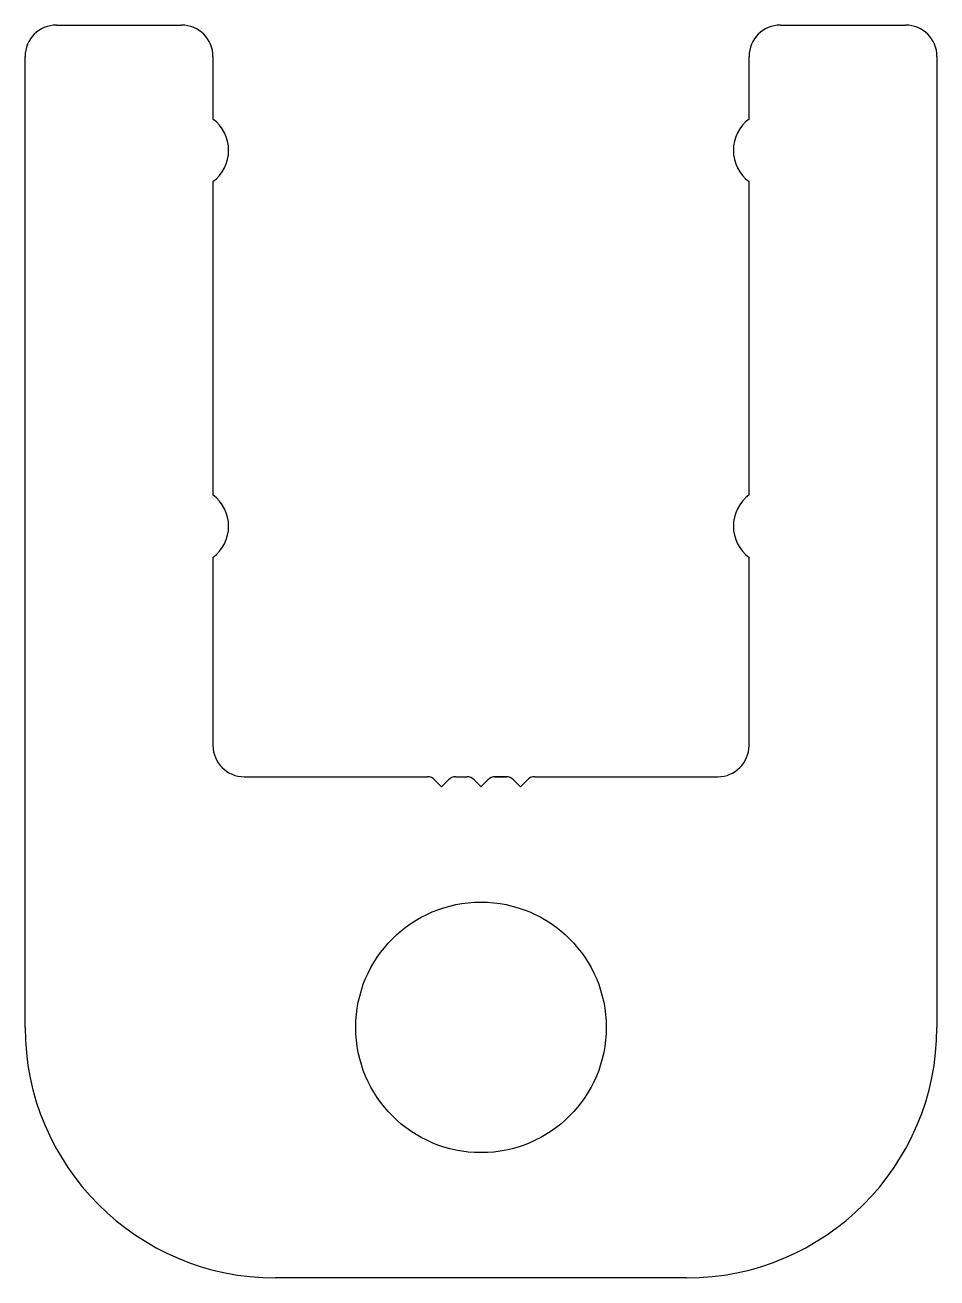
# Model space of a CAD drawing. Extents: x -11.6 to 11.5, y 2 to 33.8.
import ezdxf

# ---------------------------------------------------------------- set-up
doc = ezdxf.new("R2010")
doc.units = 0
doc.layers.get('0').update_dxf_attribs({"linetype": 'CONTINUOUS'})

msp = doc.modelspace()

# ---------------------------------------------------------------- linework, layer by layer
for p, q in [((-10.787, 33.796), (-7.612, 33.796)), ((7.563, 33.796), (10.738, 33.796)), ((-11.581, 8.396), (-11.581, 33.002)), ((-6.819, 33.002), (-6.819, 31.415)), ((6.769, 31.415), (6.769, 33.002)), ((11.531, 33.002), (11.531, 8.396)), ((-6.819, 29.827), (-6.819, 21.89)), ((6.769, 21.89), (6.769, 29.827)), ((-6.819, 20.302), (-6.819, 15.54)), ((6.769, 15.54), (6.769, 20.302)), ((-6.025, 14.746), (-1.378, 14.746)), ((-1.202, 14.673), (-1.031, 14.502)), ((-1.019, 14.502), (-0.848, 14.673)), ((-0.671, 14.746), (-0.379, 14.746)), ((-0.202, 14.673), (-0.031, 14.502)), ((-0.019, 14.502), (0.152, 14.673)), ((0.329, 14.746), (0.621, 14.746)), ((0.621, 14.746), (0.329, 14.746)), ((0.329, 14.746), (0.621, 14.746)), ((0.621, 14.746), (0.329, 14.746)), ((0.329, 14.746), (0.621, 14.746)), ((0.798, 14.673), (0.969, 14.502)), ((0.981, 14.502), (1.152, 14.673)), ((1.328, 14.746), (1.328, 14.746)), ((1.328, 14.746), (5.975, 14.746)), ((5.181, 2.046), (-5.231, 2.046))]:
    msp.add_line(p, q)
msp.add_circle((-0.025, 8.396), 3.175)
msp.add_circle((-0.025, 8.396), 3.175)
for centre, radius, start, end in [((-10.787, 33.002), 0.794, 90, 180), ((-7.612, 33.002), 0.794, 0, 90), ((7.563, 33.002), 0.794, 90, 180), ((10.738, 33.002), 0.794, 0, 90), ((-7.414, 30.621), 0.992, 306.8699, 53.1301), ((7.364, 30.621), 0.992, 126.8699, 233.1301), ((-7.414, 21.096), 0.992, 306.8699, 53.1301), ((7.364, 21.096), 0.992, 126.8699, 233.1301), ((-6.025, 15.54), 0.794, 180, 270), ((5.975, 15.54), 0.794, 270, 0), ((-1.378, 14.496), 0.25, 45, 90), ((-0.671, 14.496), 0.25, 90, 135), ((-0.379, 14.496), 0.25, 45, 90), ((0.329, 14.496), 0.25, 90, 135), ((0.621, 14.496), 0.25, 45, 90), ((1.328, 14.496), 0.25, 90, 135), ((-1.025, 14.507), 0.008, 225, 315), ((-0.025, 14.507), 0.008, 225, 315), ((0.975, 14.507), 0.008, 225, 315), ((-5.231, 8.396), 6.35, 180, 270), ((5.181, 8.396), 6.35, 270, 0)]:
    msp.add_arc(centre, radius, start, end)

doc.saveas('drawing.dxf')
